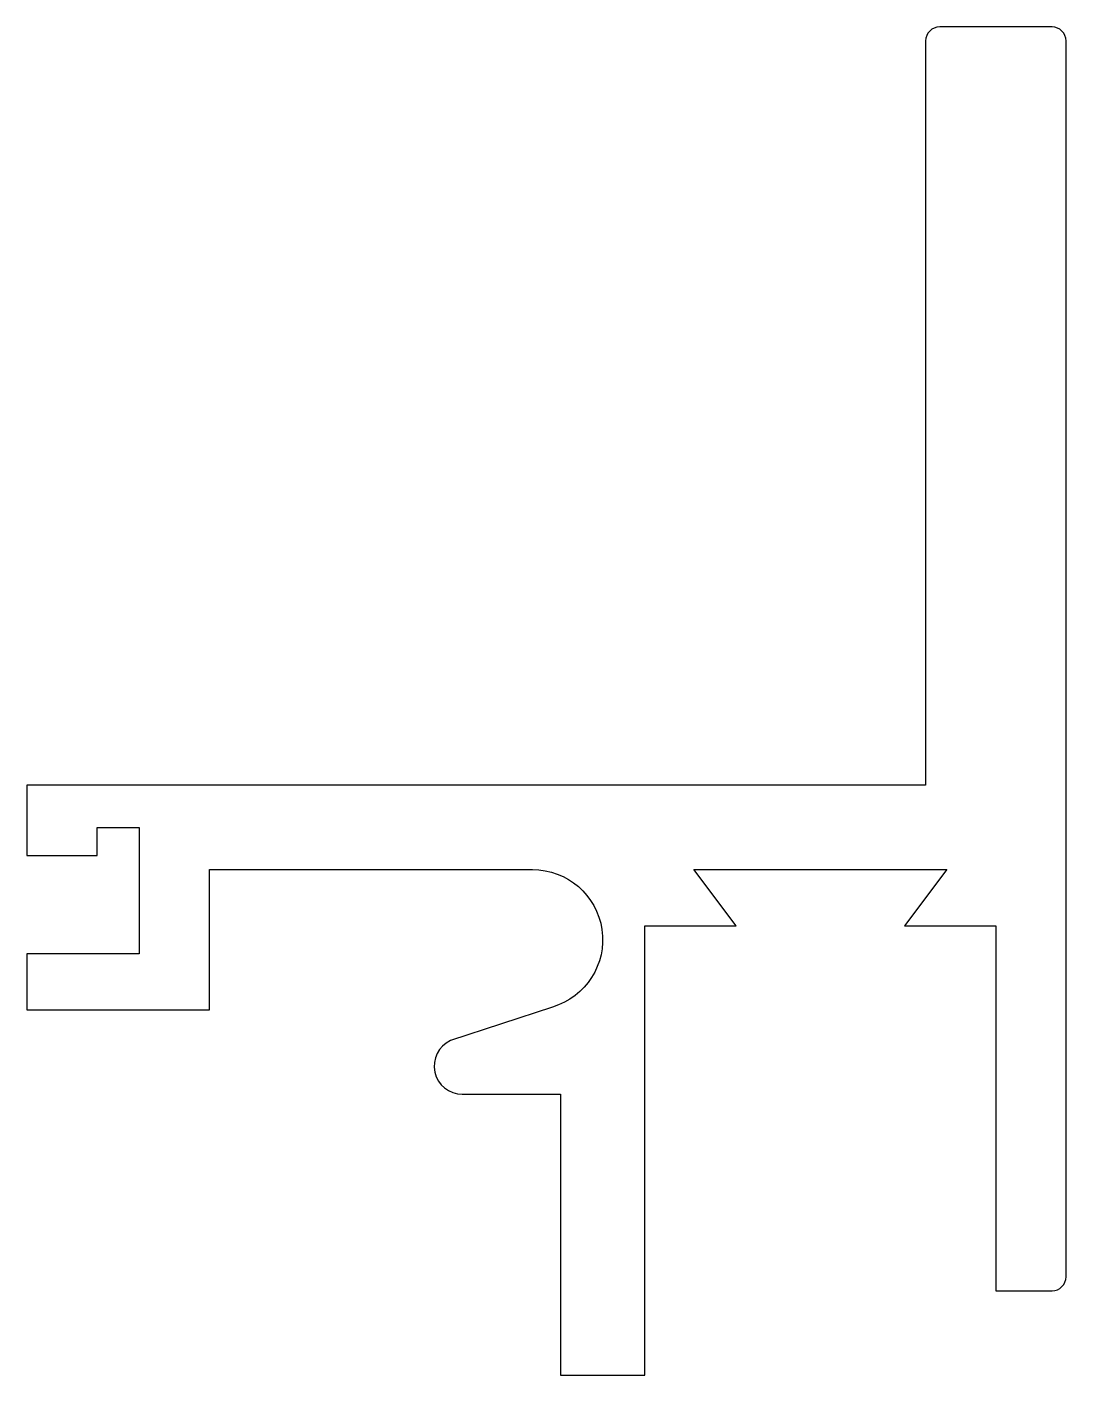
# Model space of a CAD drawing. Extents: x 153 to 190, y 189 to 237.
import ezdxf

# ---------------------------------------------------------------- set-up
doc = ezdxf.new("R2010")
doc.units = 0
doc.layers.get('0').update_dxf_attribs({"linetype": 'CONTINUOUS'})

msp = doc.modelspace()

# ---------------------------------------------------------------- linework, layer by layer
msp.add_lwpolyline([(168.467, 198.974), (171.967, 198.974), (171.967, 188.974), (174.967, 188.974), (174.967, 204.974), (178.217, 204.974), (176.717, 206.974), (185.717, 206.974), (184.217, 204.974), (187.467, 204.974), (187.467, 191.974), (189.467, 191.974, 0.414214), (189.967, 192.474), (189.967, 236.474, 0.414214), (189.467, 236.974), (185.467, 236.974, 0.414214), (184.967, 236.474), (184.967, 209.974), (152.967, 209.974), (152.967, 207.474), (155.467, 207.474), (155.467, 208.474), (156.967, 208.474), (156.967, 203.974), (152.967, 203.974), (152.967, 201.974), (159.467, 201.974), (159.467, 206.974), (170.967, 206.974, -0.86507), (171.679, 202.077), (168.048, 200.882, 0.804341), (168.467, 198.974, 0)], format="xyb", close=True)

doc.saveas('drawing.dxf')
